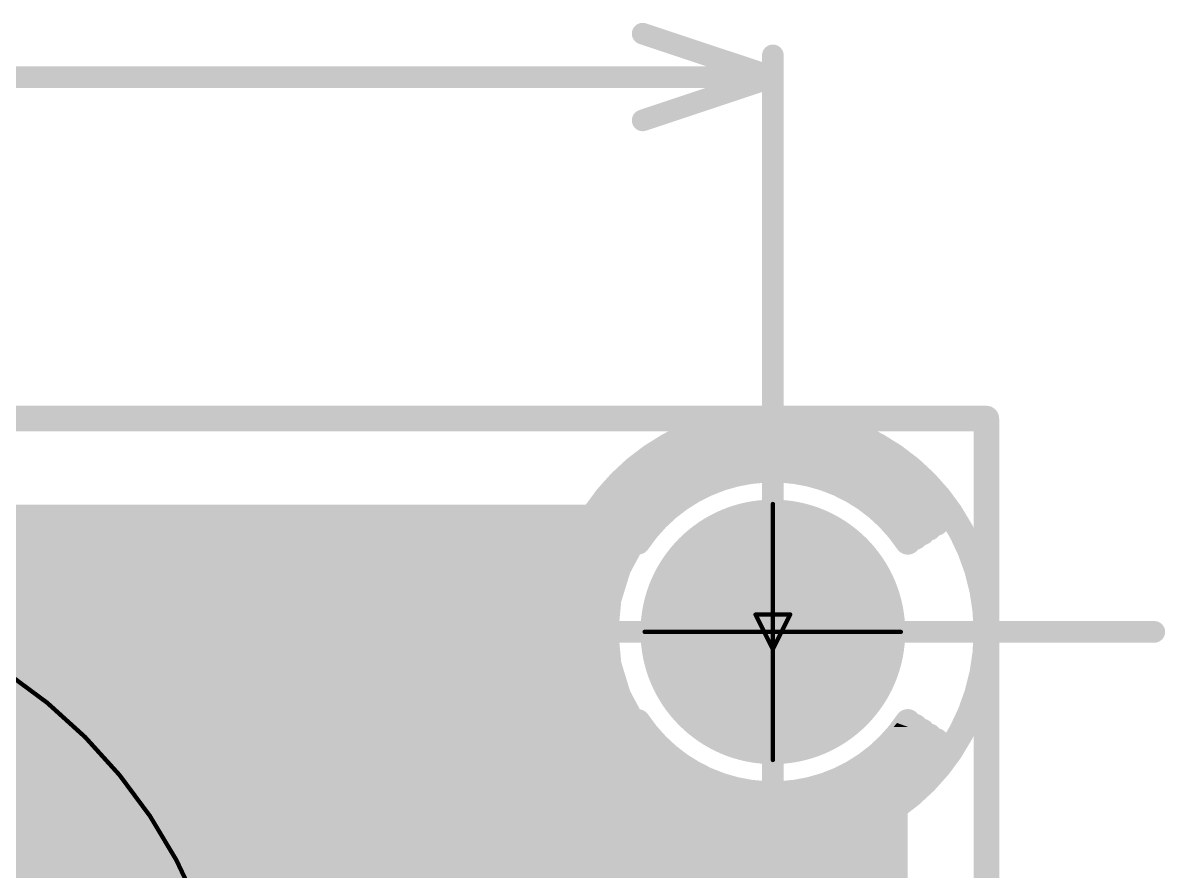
# Model space of a CAD drawing. Header units: millimetres. Extents: x -0.19 to 3.91, y -0.06 to 2.26.
# Drawn here: x 1.918 to 2.445, y 1.366 to 1.757 of the extents above; entities that cross this region are included whole.
import ezdxf

# ---------------------------------------------------------------- set-up
doc = ezdxf.new("R2010")
doc.units = ezdxf.units.MM
doc.layers.get('0').update_dxf_attribs({"linetype": 'CONTINUOUS', "lineweight": 0})
for name, color, linetype, lineweight in [('PCB_KUR_GBL', 10, 'CONTINUOUS', 0), ('PCB_KUR_GBS', 176, 'CONTINUOUS', 0), ('PCB_KUR_GD1', 40, 'CONTINUOUS', 0), ('PCB_KUR_GG1', 56, 'CONTINUOUS', 0), ('PCB_KUR_GKO', 130, 'CONTINUOUS', 0), ('PCB_KUR_GM10', 136, 'CONTINUOUS', 0), ('PCB_KUR_GM2', 216, 'CONTINUOUS', 0), ('PCB_KUR_GPB', 9, 'CONTINUOUS', 0), ('PCB_KUR_GPT', 8, 'CONTINUOUS', 0), ('PCB_KUR_GTL', 30, 'CONTINUOUS', 0), ('PCB_KUR_GTO', 163, 'CONTINUOUS', 0), ('PCB_KUR_GTS', 254, 'CONTINUOUS', 0), ('PCB_KUR_TXT', 254, 'CONTINUOUS', 0)]:
    doc.layers.add(name, color=color, linetype=linetype, lineweight=lineweight)

# ---------------------------------------------------------------- blocks, each defined once
blk = doc.blocks.new('ROUND_12')
h = blk.add_hatch(color=256)
edge = h.paths.add_edge_path(flags=0)
edge.add_arc((0, 0), 0.05905, 0, 360)
blk = doc.blocks.new('ROUND_22')
h = blk.add_hatch(color=256)
edge = h.paths.add_edge_path(flags=0)
edge.add_arc((0, 0), 0.061, 0, 360)
blk = doc.blocks.new('ROUND_25')
h = blk.add_hatch(color=256)
edge = h.paths.add_edge_path(flags=0)
edge.add_arc((0, 0), 0.001, 0, 360)
blk = doc.blocks.new('ROUND_3')
h = blk.add_hatch(color=256)
edge = h.paths.add_edge_path(flags=0)
edge.add_arc((0, 0), 0.0059, 0, 360)
blk = doc.blocks.new('ROUND_8')
h = blk.add_hatch(color=256)
edge = h.paths.add_edge_path(flags=0)
edge.add_arc((0, 0), 0.005, 0, 360)

msp = doc.modelspace()

# ---------------------------------------------------------------- linework, layer by layer
at = {"layer": 'PCB_KUR_GBL'}
for points in [[(0.1693, 1.4694), (0.1693, 1.4764), (2.19325, 1.4694), (2.1926, 1.4764)], [(0.37565, 1.4764), (0.582, 1.4764), (2.1926, 1.4764), (0.582, 1.4764)], [(0.16794, 1.4625), (0.1693, 1.4694), (2.1939, 1.4625), (2.19325, 1.4694)], [(0.1666, 1.4557), (0.16794, 1.4625), (2.19598, 1.4557), (2.1939, 1.4625)], [(0.16384, 1.4491), (0.1666, 1.4557), (2.198, 1.4491), (2.19598, 1.4557)], [(0.1612, 1.4428), (0.16384, 1.4491), (2.20138, 1.4428), (2.198, 1.4491)], [(0.15722, 1.4368), (0.1612, 1.4428), (2.2046, 1.4368), (2.20138, 1.4428)], [(0.1535, 1.4312), (0.15722, 1.4368), (2.20916, 1.4312), (2.2046, 1.4368)], [(0.1483, 1.426), (0.1535, 1.4312), (2.2134, 1.426), (2.20916, 1.4312)], [(0.1436, 1.4213), (0.1483, 1.426), (2.21917, 1.4213), (2.2134, 1.426)], [(0.132, 1.4136), (0.13742, 1.4172), (2.23091, 1.4136), (2.2242, 1.4172)], [(0.13742, 1.4172), (0.1436, 1.4213), (2.2242, 1.4172), (2.21917, 1.4213)], [(0.12483, 1.4106), (0.132, 1.4136), (2.2365, 1.4106), (2.23091, 1.4136)], [(0.1054, 1.4055), (0.11047, 1.4065), (2.26059, 1.4055), (2.2499, 1.4065)], [(0.11047, 1.4065), (0.1191, 1.4082), (2.2499, 1.4065), (2.24434, 1.4082)], [(0.1191, 1.4082), (0.12483, 1.4106), (2.24434, 1.4082), (2.2365, 1.4106)], [(0.0984, 1.4052), (0.0984, 1.4055), (2.2638, 1.4052), (2.26059, 1.4055)], [(0.0984, 1.1995), (0.0984, 1.4052), (2.2638, 1.1995), (2.2638, 1.4052)]]:
    msp.add_solid(points, dxfattribs=at)
at = {"layer": 'PCB_KUR_GD1', "lineweight": 211, "const_width": 0.002}
for points in [[(2.2638, 1.4684), (2.2558, 1.4844)], [(2.2558, 1.4844), (2.2718, 1.4844)], [(2.2718, 1.4844), (2.2638, 1.4684)]]:
    msp.add_lwpolyline(points, dxfattribs=at)
at = {"layer": 'PCB_KUR_GG1', "lineweight": 211, "const_width": 0.002}
for points in [[(2.2638, 1.4173), (2.2638, 1.5354)], [(2.2047, 1.4764), (2.3228, 1.4764)]]:
    msp.add_lwpolyline(points, dxfattribs=at)
at = {"layer": 'PCB_KUR_GKO', "lineweight": 211, "const_width": 0.0118}
for points in [[(0, 1.5748), (2.3622, 1.5748)], [(2.3622, 0), (2.3622, 1.5748)]]:
    msp.add_lwpolyline(points, dxfattribs=at)
at = {"layer": 'PCB_KUR_GM10', "lineweight": 211, "const_width": 0.01}
for points in [[(2.2038, 1.7523), (2.2638, 1.7323)], [(2.2638, 1.5474), (2.2638, 1.7423)], [(1.2861, 1.7323), (2.2638, 1.7323)], [(2.2038, 1.7123), (2.2638, 1.7323)], [(2.2638, 1.3006), (2.2638, 1.6522)], [(2.088, 1.4764), (2.4396, 1.4764)]]:
    msp.add_lwpolyline(points, dxfattribs=at)
at = {"layer": 'PCB_KUR_GM2', "lineweight": 211, "const_width": 0.002}
msp.add_lwpolyline([(1.5368, 1.258), (1.5368, 1.258, 1), (2.0172, 1.258, 1), (1.5368, 1.258)], format="xyb", dxfattribs=at)
at = {"layer": 'PCB_KUR_GTL'}
for points in [[(1.245, 1.5303), (1.245, 1.535), (2.2178, 1.5303), (2.2161, 1.535)], [(1.245, 1.5267), (1.245, 1.5303), (2.2134, 1.5267), (2.2178, 1.5303)], [(1.245, 1.5159), (1.245, 1.5267), (2.2046, 1.5159), (2.2134, 1.5267)], [(1.245, 1.5036), (1.245, 1.5159), (2.198, 1.5036), (2.2046, 1.5159)], [(1.245, 1.4903), (1.245, 1.5036), (2.1939, 1.4903), (2.198, 1.5036)], [(1.245, 1.4842), (1.245, 1.4903), (2.19333, 1.4842), (2.1939, 1.4903)], [(1.4175, 1.4825), (1.4046, 1.4842), (2.19317, 1.4825), (2.19333, 1.4842)], [(1.4295, 1.4776), (1.4175, 1.4825), (2.19271, 1.4776), (2.19317, 1.4825)], [(1.43107, 1.4764), (1.4295, 1.4776), (2.1926, 1.4764), (2.19271, 1.4776)], [(1.4398, 1.4697), (1.43107, 1.4764), (2.19323, 1.4697), (2.1926, 1.4764)], [(1.44532, 1.4625), (1.4398, 1.4697), (2.1939, 1.4625), (2.19323, 1.4697)], [(1.4477, 1.4594), (1.44532, 1.4625), (2.19485, 1.4594), (2.1939, 1.4625)], [(1.45191, 1.4491), (1.4477, 1.4594), (2.198, 1.4491), (2.19485, 1.4594)], [(1.4526, 1.4474), (1.45191, 1.4491), (2.19891, 1.4474), (2.198, 1.4491)], [(1.454, 1.4368), (1.4526, 1.4474), (2.2046, 1.4368), (2.19891, 1.4474)], [(1.45318, 1.426), (1.4543, 1.4345), (2.2134, 1.426), (2.20647, 1.4345)], [(1.4543, 1.4345), (1.454, 1.4368), (2.20647, 1.4345), (2.2046, 1.4368)], [(2.3141, 1.426), (2.31952, 1.4326), (2.326, 1.426), (2.326, 1.4326)], [(2.31952, 1.4326), (2.321, 1.4344), (2.326, 1.4326), (2.321, 1.4344)], [(1.4508, 1.4172), (1.4526, 1.4216), (2.2242, 1.4172), (2.2188, 1.4216)], [(1.4526, 1.4216), (1.45318, 1.426), (2.2188, 1.4216), (2.2134, 1.426)], [(2.3033, 1.4172), (2.3141, 1.426), (2.326, 1.4172), (2.326, 1.426)], [(1.44811, 1.4106), (1.4508, 1.4172), (2.2365, 1.4106), (2.2242, 1.4172)], [(2.291, 1.4106), (2.3033, 1.4172), (2.326, 1.4106), (2.326, 1.4172)], [(1.44433, 1.4052), (1.44532, 1.4065), (2.2638, 1.4052), (2.2499, 1.4065)], [(1.44532, 1.4065), (1.4477, 1.4096), (2.2499, 1.4065), (2.23977, 1.4096)], [(1.4477, 1.4096), (1.44811, 1.4106), (2.23977, 1.4096), (2.2365, 1.4106)], [(2.2638, 1.4052), (2.2777, 1.4065), (2.326, 1.4052), (2.326, 1.4065)], [(2.2777, 1.4065), (2.291, 1.4106), (2.326, 1.4065), (2.326, 1.4106)], [(1.4398, 1.3993), (1.44433, 1.4052), (2.326, 1.3993), (2.326, 1.4052)], [(1.4295, 1.3914), (1.4398, 1.3993), (2.326, 1.3914), (2.326, 1.3993)], [(1.4175, 1.3864), (1.4295, 1.3914), (2.326, 1.3864), (2.326, 1.3914)], [(1.2765, 1.1517), (1.2765, 1.3848), (2.326, 1.1517), (2.326, 1.3848)], [(1.4046, 1.3848), (1.4175, 1.3864), (2.326, 1.3848), (2.326, 1.3864)]]:
    msp.add_solid(points, dxfattribs=at)
at = {"layer": 'PCB_KUR_GTO', "lineweight": 211, "const_width": 0.0118}
for points in [[(2.1654, 1.4764), (2.1654, 1.4764, 1), (2.3622, 1.4764, 1), (2.1654, 1.4764)], [(2.3457, 1.531, 0.535184), (2.1819, 1.531)], [(2.3457, 1.531, 0.535184), (2.1819, 1.531)], [(2.3424, 1.5288, 0.535184), (2.1852, 1.5288)], [(2.3391, 1.5266, 0.535381), (2.1884, 1.5266)], [(2.3391, 1.5266, 0.535381), (2.1884, 1.5266)], [(2.3358, 1.5244, 0.53539), (2.1917, 1.5244)], [(2.3326, 1.5222, 0.534968), (2.195, 1.5222)], [(2.3293, 1.5201, 0.534957), (2.1983, 1.5201)], [(2.326, 1.5179, 0.535184), (2.2015, 1.5179)], [(1.5368, 1.258), (1.5368, 1.258, 1), (2.0172, 1.258, 1), (1.5368, 1.258)], [(2.1983, 1.4327, 0.534957), (2.3293, 1.4327)], [(2.2015, 1.4349, 0.535184), (2.326, 1.4349)], [(2.1917, 1.4283, 0.53539), (2.3358, 1.4283)], [(2.195, 1.4305, 0.534968), (2.3326, 1.4305)], [(2.1819, 1.4218, 0.535184), (2.3457, 1.4218)], [(2.1819, 1.4218, 0.535184), (2.3457, 1.4218)], [(2.1852, 1.424, 0.535184), (2.3424, 1.424)], [(2.1884, 1.4261, 0.535381), (2.3391, 1.4261)], [(2.1884, 1.4261, 0.535381), (2.3391, 1.4261)]]:
    msp.add_lwpolyline(points, format="xyb", dxfattribs=at)
for points in [[(2.037, 1.508), (2.037, 1.448)], [(2.077, 1.478), (2.077, 1.508)], [(2.077, 1.508), (2.077, 1.448)], [(2.097, 1.498), (2.107, 1.508)], [(2.107, 1.508), (2.127, 1.508)], [(2.127, 1.508), (2.137, 1.498)], [(2.137, 1.498), (2.137, 1.488)], [(2.137, 1.488), (2.127, 1.478)], [(2.037, 1.448), (2.037, 1.478)], [(2.037, 1.478), (2.077, 1.478)], [(2.127, 1.478), (2.117, 1.478)], [(2.117, 1.478), (2.127, 1.478)], [(2.127, 1.478), (2.137, 1.468)], [(2.137, 1.468), (2.137, 1.458)], [(2.107, 1.448), (2.097, 1.458)], [(2.137, 1.458), (2.127, 1.448)], [(2.127, 1.448), (2.107, 1.448)]]:
    msp.add_lwpolyline(points, dxfattribs=at)

# ---------------------------------------------------------------- block references
at = {"layer": 'PCB_KUR_GBL'}
msp.add_blockref('ROUND_12', (2.2638, 1.4764), dxfattribs=at)
at = {"layer": 'PCB_KUR_GBS'}
msp.add_blockref('ROUND_22', (2.2638, 1.4764), dxfattribs=at)
at = {"layer": 'PCB_KUR_GD1'}
for p in [(2.2558, 1.4844), (2.2718, 1.4844), (2.2638, 1.4684), (2.2638, 1.4684)]:
    msp.add_blockref('ROUND_25', p, dxfattribs=at)
at = {"layer": 'PCB_KUR_GG1'}
for p in [(2.2638, 1.5354), (2.2047, 1.4764), (2.3228, 1.4764), (2.2638, 1.4173)]:
    msp.add_blockref('ROUND_25', p, dxfattribs=at)
at = {"layer": 'PCB_KUR_GKO'}
msp.add_blockref('ROUND_3', (2.3622, 1.5748), dxfattribs=at)
msp.add_blockref('ROUND_3', (2.3622, 1.5748), dxfattribs=at)
at = {"layer": 'PCB_KUR_GM10'}
for p in [(2.2038, 1.7523), (2.2638, 1.7423), (2.2638, 1.7323), (2.2638, 1.7323), (2.2638, 1.7323), (2.2038, 1.7123), (2.2638, 1.6522), (2.2638, 1.5474), (2.088, 1.4764), (2.4396, 1.4764)]:
    msp.add_blockref('ROUND_8', p, dxfattribs=at)
at = {"layer": 'PCB_KUR_GPB'}
msp.add_blockref('ROUND_12', (2.2638, 1.4764), dxfattribs=at)
at = {"layer": 'PCB_KUR_GPT'}
msp.add_blockref('ROUND_12', (2.2638, 1.4764), dxfattribs=at)
at = {"layer": 'PCB_KUR_GTL'}
msp.add_blockref('ROUND_12', (2.2638, 1.4764), dxfattribs=at)
at = {"layer": 'PCB_KUR_GTO'}
for p in [(2.1819, 1.531), (2.1819, 1.531), (2.1852, 1.5288), (2.1884, 1.5266), (2.1884, 1.5266), (2.3391, 1.5266), (2.3391, 1.5266), (2.3424, 1.5288), (2.3457, 1.531), (2.3457, 1.531), (2.1917, 1.5244), (2.195, 1.5222), (2.3326, 1.5222), (2.3358, 1.5244), (2.1983, 1.5201), (2.2015, 1.5179), (2.326, 1.5179), (2.3293, 1.5201), (2.037, 1.508), (2.077, 1.508), (2.107, 1.508), (2.127, 1.508), (2.097, 1.498), (2.137, 1.498), (2.137, 1.488), (2.037, 1.478), (2.077, 1.478), (2.117, 1.478), (2.127, 1.478), (2.127, 1.478), (2.137, 1.468), (2.097, 1.458), (2.137, 1.458), (2.037, 1.448), (2.077, 1.448), (2.107, 1.448), (2.127, 1.448), (2.1983, 1.4327), (2.2015, 1.4349), (2.326, 1.4349), (2.3293, 1.4327), (2.1917, 1.4283), (2.195, 1.4305), (2.3326, 1.4305), (2.3358, 1.4283), (2.1819, 1.4218), (2.1819, 1.4218), (2.1852, 1.424), (2.1884, 1.4261), (2.1884, 1.4261), (2.3391, 1.4261), (2.3391, 1.4261), (2.3424, 1.424), (2.3457, 1.4218), (2.3457, 1.4218)]:
    msp.add_blockref('ROUND_3', p, dxfattribs=at)
at = {"layer": 'PCB_KUR_GTS'}
msp.add_blockref('ROUND_22', (2.2638, 1.4764), dxfattribs=at)
at = {"layer": 'PCB_KUR_TXT'}
msp.add_blockref('ROUND_12', (2.2638, 1.4764), dxfattribs=at)

doc.saveas('drawing.dxf')
